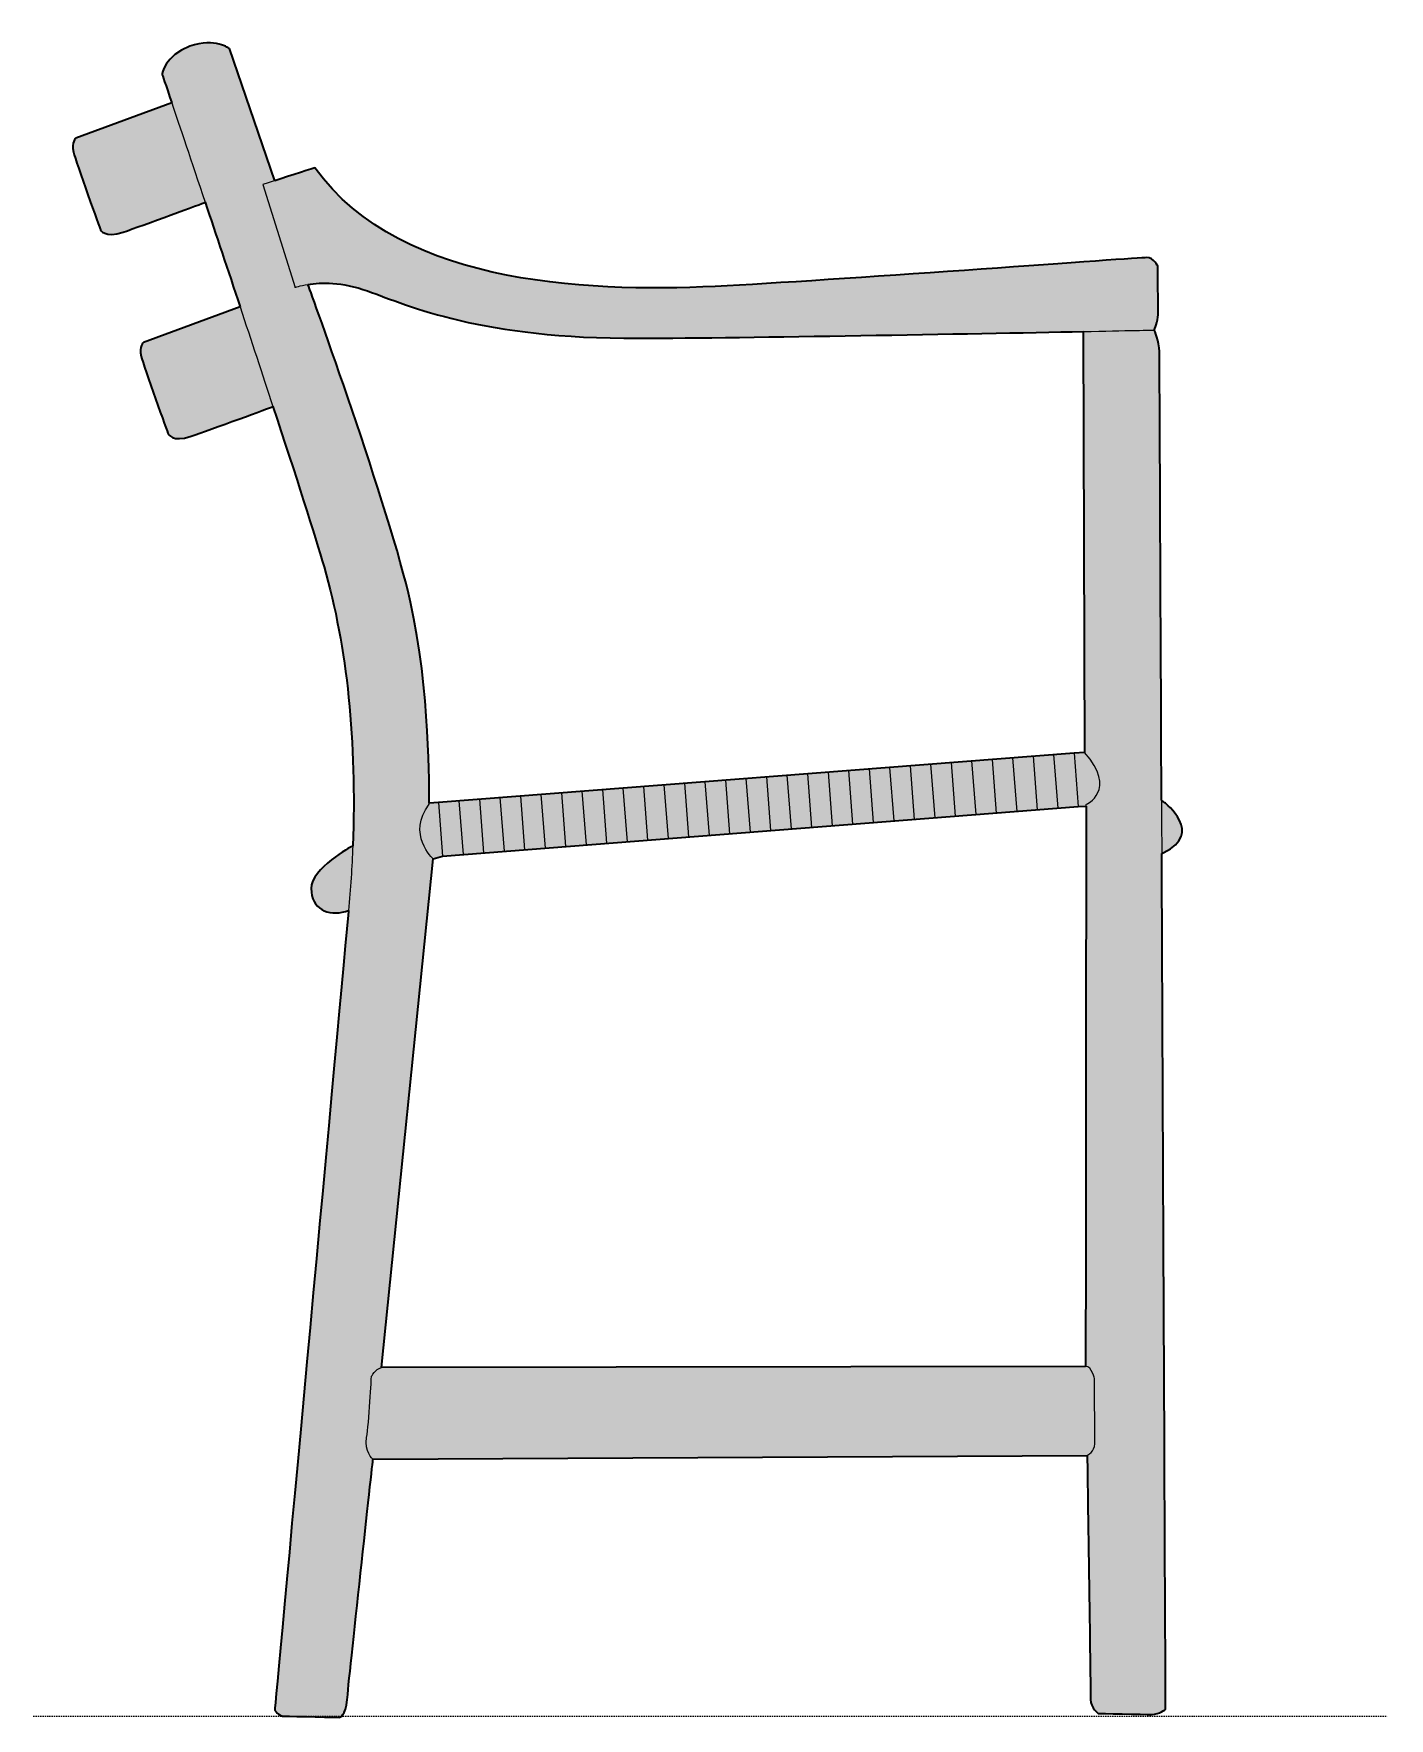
# Model space of a CAD drawing. Header units: millimetres. Extents: x 0 to 1700, y -828 to 794.
# Drawn here: x 1060 to 1700, y -1 to 794 of the extents above; entities that cross this region are included whole.
import ezdxf

# ---------------------------------------------------------------- set-up
doc = ezdxf.new("R2010")
doc.units = ezdxf.units.MM
doc.linetypes.add('Dots', pattern=[1, 0, -1])
doc.layers.add('Blocks', color=7, linetype='Continuous')
doc.layers.add('Blocks$Fill', color=7, linetype='Continuous', true_color=0xffffff)
for name, color, linetype, lineweight, true_color in [('Blocks$Inner', 7, 'Continuous', 25, 0x007f00), ('Blocks$Outline', 7, 'Continuous', 35, 0xff3f3f), ('Groud', 7, 'Dots', 25, 0x243775)]:
    doc.layers.add(name, color=color, linetype=linetype, lineweight=lineweight, true_color=true_color)

# ---------------------------------------------------------------- blocks, each defined once
blk = doc.blocks.new('CH46 SIde')
at = {"layer": 'Blocks$Fill', "extrusion": (0, 0, -1)}
h = blk.add_hatch(color=256, dxfattribs=at)
h.paths.add_polyline_path([(-93.06, -31.32), (-129.04, -406.2), (-129.04, -406.2), (-129.03, -406.23), (-129.01, -406.27), (-128.98, -406.33), (-128.95, -406.4), (-128.91, -406.48), (-128.86, -406.57), (-128.8, -406.67), (-128.73, -406.78), (-128.66, -406.89), (-128.57, -407.02), (-128.47, -407.15), (-128.37, -407.28), (-128.25, -407.42), (-128.13, -407.56), (-128.06, -407.63), (-127.99, -407.7), (-127.92, -407.77), (-127.85, -407.84), (-127.77, -407.91), (-127.69, -407.98), (-127.61, -408.05), (-127.52, -408.12), (-127.44, -408.18), (-127.35, -408.25), (-127.25, -408.32), (-127.16, -408.38), (-127.06, -408.44), (-126.95, -408.5), (-126.85, -408.56), (-126.74, -408.62), (-126.63, -408.68), (-126.51, -408.73), (-126.4, -408.78), (-126.28, -408.83), (-126.15, -408.88), (-126.03, -408.92), (-125.89, -408.97), (-125.76, -409), (-125.63, -409.04), (-125.49, -409.07), (-125.34, -409.1), (-125.2, -409.13), (-125.05, -409.15), (-124.89, -409.17), (-124.74, -409.18), (-124.58, -409.19), (-124.41, -409.2), (-124.25, -409.2), (-98.45, -409.8), (-98.45, -409.8), (-98.45, -409.79), (-98.44, -409.79), (-98.42, -409.79), (-98.4, -409.78), (-98.38, -409.77), (-98.35, -409.77), (-98.32, -409.75), (-98.29, -409.74), (-98.26, -409.73), (-98.22, -409.71), (-98.17, -409.69), (-98.13, -409.67), (-98.08, -409.64), (-98.03, -409.61), (-97.98, -409.58), (-97.92, -409.55), (-97.86, -409.51), (-97.8, -409.47), (-97.74, -409.42), (-97.68, -409.37), (-97.61, -409.32), (-97.54, -409.26), (-97.47, -409.2), (-97.4, -409.13), (-97.33, -409.06), (-97.26, -408.98), (-97.18, -408.9), (-97.11, -408.81), (-97.03, -408.72), (-96.96, -408.63), (-96.88, -408.52), (-96.8, -408.41), (-96.72, -408.3), (-96.65, -408.18), (-96.57, -408.05), (-96.49, -407.92), (-96.41, -407.78), (-96.33, -407.64), (-96.26, -407.48), (-96.18, -407.33), (-96.11, -407.16), (-96.03, -406.99), (-95.96, -406.8), (-95.88, -406.62), (-95.81, -406.42), (-95.74, -406.22), (-95.67, -406), (-95.54, -405.55), (-95.41, -405.07), (-95.29, -404.55), (-95.18, -404), (-95.08, -403.41), (-94.99, -402.78), (-94.92, -402.11), (-94.85, -401.4), (-88.33, -341.79), (-82.26, -288.04), (254.83, -287.44), (254.83, -287.44), (254.83, -287.46), (254.84, -287.52), (254.84, -287.76), (254.85, -288.69), (254.89, -292.22), (255.02, -304.84), (255.43, -343.45), (256.03, -402.6), (256.03, -402.79), (256.04, -402.99), (256.05, -403.18), (256.07, -403.36), (256.09, -403.55), (256.12, -403.73), (256.15, -403.91), (256.19, -404.09), (256.22, -404.26), (256.27, -404.43), (256.31, -404.6), (256.36, -404.77), (256.42, -404.93), (256.47, -405.09), (256.53, -405.25), (256.59, -405.4), (256.66, -405.55), (256.73, -405.7), (256.79, -405.85), (256.87, -405.99), (256.94, -406.13), (257.01, -406.27), (257.09, -406.4), (257.17, -406.53), (257.33, -406.79), (257.5, -407.03), (257.66, -407.26), (257.83, -407.47), (258, -407.68), (258.17, -407.87), (258.33, -408.05), (258.49, -408.22), (258.65, -408.37), (258.8, -408.51), (258.94, -408.64), (259.07, -408.76), (259.19, -408.86), (259.3, -408.95), (259.48, -409.09), (259.59, -409.17), (259.63, -409.2), (259.63, -409.2), (284.82, -409.8), (284.99, -409.79), (285.16, -409.79), (285.32, -409.78), (285.49, -409.77), (285.65, -409.75), (285.82, -409.74), (285.98, -409.72), (286.14, -409.69), (286.46, -409.64), (286.77, -409.57), (287.07, -409.5), (287.37, -409.42), (287.66, -409.33), (287.95, -409.24), (288.22, -409.14), (288.49, -409.04), (288.75, -408.93), (289, -408.82), (289.24, -408.71), (289.47, -408.6), (289.69, -408.48), (289.9, -408.37), (290.28, -408.16), (290.62, -407.95), (290.9, -407.77), (291.12, -407.62), (291.29, -407.5), (291.41, -407.41), (291.42, -407.4), (291.42, -407.39), (291.04, -3.59), (292.02, -3.13), (292.89, -2.71), (293.71, -2.27), (294.1, -2.05), (294.47, -1.83), (294.84, -1.61), (295.19, -1.39), (295.53, -1.16), (295.85, -0.93), (296.17, -0.7), (296.47, -0.48), (296.76, -0.24), (297.03, -0.01), (297.3, 0.22), (297.56, 0.46), (297.8, 0.69), (298.03, 0.93), (298.25, 1.17), (298.46, 1.41), (298.66, 1.65), (298.85, 1.89), (299.03, 2.13), (299.2, 2.37), (299.36, 2.61), (299.51, 2.85), (299.65, 3.1), (299.78, 3.34), (299.9, 3.58), (300.01, 3.83), (300.12, 4.07), (300.21, 4.32), (300.3, 4.56), (300.37, 4.81), (300.44, 5.06), (300.5, 5.3), (300.55, 5.55), (300.6, 5.79), (300.63, 6.04), (300.66, 6.28), (300.69, 6.53), (300.7, 6.77), (300.71, 7.01), (300.71, 7.26), (300.7, 7.5), (300.69, 7.74), (300.67, 7.98), (300.64, 8.22), (300.61, 8.46), (300.57, 8.7), (300.53, 8.94), (300.48, 9.18), (300.43, 9.42), (300.37, 9.65), (300.3, 9.89), (300.23, 10.12), (300.16, 10.35), (300.08, 10.58), (300, 10.81), (299.91, 11.04), (299.72, 11.49), (299.52, 11.94), (299.3, 12.38), (299.07, 12.81), (298.83, 13.24), (298.58, 13.65), (298.31, 14.06), (298.05, 14.46), (297.77, 14.85), (297.49, 15.23), (297.21, 15.6), (296.92, 15.96), (296.35, 16.65), (295.78, 17.29), (295.23, 17.87), (294.7, 18.4), (294.21, 18.87), (293.77, 19.28), (293.38, 19.62), (292.82, 20.1), (292.67, 20.22), (292.63, 20.25), (292.62, 20.26), (292.62, 20.26), (292.62, 20.26), (291.02, 21.5), (290.82, 233.19), (290.81, 233.64), (290.79, 234.09), (290.76, 234.55), (290.72, 235.01), (290.66, 235.46), (290.6, 235.91), (290.53, 236.36), (290.45, 236.81), (290.26, 237.68), (290.06, 238.52), (289.85, 239.33), (289.62, 240.09), (289.4, 240.79), (289.18, 241.43), (288.8, 242.47), (288.52, 243.15), (288.42, 243.39), (288.5, 243.57), (288.7, 244.09), (288.99, 244.87), (289.32, 245.86), (289.49, 246.41), (289.65, 246.99), (289.8, 247.59), (289.94, 248.2), (290, 248.5), (290.05, 248.81), (290.1, 249.11), (290.14, 249.41), (290.18, 249.71), (290.2, 250.01), (290.21, 250.3), (290.22, 250.44), (290.22, 250.58), (290.22, 263.11), (290.22, 273.38), (290.22, 273.38), (290.2, 273.43), (290.14, 273.56), (290.03, 273.77), (289.88, 274.03), (289.79, 274.19), (289.69, 274.35), (289.58, 274.53), (289.46, 274.71), (289.33, 274.89), (289.19, 275.09), (289.03, 275.28), (288.87, 275.48), (288.7, 275.67), (288.51, 275.87), (288.42, 275.97), (288.32, 276.06), (288.22, 276.16), (288.11, 276.25), (288, 276.34), (287.89, 276.43), (287.78, 276.52), (287.67, 276.6), (287.55, 276.69), (287.43, 276.77), (287.31, 276.84), (287.18, 276.92), (287.06, 276.99), (286.92, 277.06), (286.79, 277.13), (286.66, 277.19), (286.52, 277.25), (286.38, 277.3), (286.23, 277.35), (286.09, 277.4), (285.94, 277.44), (285.79, 277.47), (285.71, 277.49), (285.63, 277.5), (285.55, 277.52), (285.47, 277.53), (285.4, 277.54), (285.32, 277.55), (285.23, 277.56), (285.15, 277.56), (285.07, 277.57), (284.99, 277.57), (284.9, 277.58), (284.82, 277.58), (284.71, 277.57), (282.66, 277.47), (75.37, 264.49), (63.16, 264.18), (50.4, 264.13), (37.21, 264.43), (23.72, 265.13), (16.9, 265.66), (10.06, 266.32), (3.2, 267.12), (-3.64, 268.07), (-10.47, 269.18), (-17.25, 270.45), (-23.99, 271.91), (-30.65, 273.55), (-37.22, 275.38), (-43.69, 277.43), (-46.89, 278.53), (-50.05, 279.68), (-53.17, 280.9), (-56.26, 282.17), (-59.32, 283.49), (-62.33, 284.88), (-65.3, 286.33), (-68.23, 287.84), (-71.11, 289.41), (-73.94, 291.05), (-76.73, 292.75), (-79.46, 294.52), (-82.14, 296.36), (-84.76, 298.26), (-87.32, 300.24), (-89.82, 302.28), (-92.27, 304.4), (-94.64, 306.6), (-96.96, 308.86), (-99.2, 311.21), (-101.37, 313.63), (-103.47, 316.13), (-105.5, 318.7), (-107.45, 321.36), (-107.45, 321.36), (-126.43, 315.34), (-147.64, 377.74), (-147.64, 377.75), (-147.64, 377.75), (-147.64, 377.75), (-147.66, 377.76), (-147.72, 377.8), (-147.81, 377.87), (-147.95, 377.97), (-148.12, 378.08), (-148.33, 378.22), (-148.57, 378.36), (-148.86, 378.52), (-149.18, 378.69), (-149.53, 378.87), (-149.93, 379.05), (-150.36, 379.23), (-150.82, 379.41), (-151.33, 379.59), (-151.86, 379.76), (-152.44, 379.92), (-153.04, 380.07), (-153.36, 380.13), (-153.69, 380.2), (-154.02, 380.26), (-154.36, 380.31), (-154.71, 380.36), (-155.08, 380.41), (-155.44, 380.45), (-155.82, 380.48), (-156.21, 380.51), (-156.6, 380.52), (-157, 380.54), (-157.42, 380.54), (-157.84, 380.54), (-158.26, 380.53), (-158.7, 380.51), (-159.14, 380.48), (-159.6, 380.44), (-160.06, 380.39), (-160.53, 380.33), (-161.01, 380.27), (-161.49, 380.19), (-161.99, 380.1), (-162.49, 380), (-163, 379.88), (-163.52, 379.76), (-164.04, 379.62), (-164.58, 379.47), (-165.12, 379.31), (-165.67, 379.13), (-166.23, 378.94), (-166.78, 378.74), (-167.32, 378.54), (-167.85, 378.32), (-168.36, 378.1), (-168.85, 377.88), (-169.33, 377.65), (-169.79, 377.41), (-170.24, 377.17), (-170.68, 376.93), (-171.1, 376.68), (-171.51, 376.42), (-171.9, 376.17), (-172.28, 375.91), (-172.65, 375.64), (-173.01, 375.38), (-173.35, 375.11), (-173.68, 374.84), (-174, 374.57), (-174.31, 374.3), (-174.61, 374.02), (-174.89, 373.75), (-175.16, 373.47), (-175.43, 373.2), (-175.68, 372.92), (-175.92, 372.65), (-176.15, 372.37), (-176.37, 372.1), (-176.58, 371.83), (-176.78, 371.56), (-176.97, 371.3), (-177.15, 371.03), (-177.33, 370.77), (-177.49, 370.51), (-177.65, 370.26), (-177.8, 370.01), (-177.93, 369.76), (-178.19, 369.28), (-178.42, 368.82), (-178.61, 368.38), (-178.78, 367.96), (-178.93, 367.58), (-179.05, 367.22), (-179.16, 366.89), (-179.24, 366.6), (-179.3, 366.35), (-179.35, 366.14), (-179.39, 365.97), (-179.41, 365.85), (-179.43, 365.75), (-179.43, 365.75), (-179.43, 365.75), (-174.93, 352.28), (-220.21, 335.76), (-220.21, 335.76), (-220.21, 335.76), (-220.21, 335.76), (-220.22, 335.75), (-220.24, 335.74), (-220.27, 335.71), (-220.31, 335.67), (-220.37, 335.62), (-220.43, 335.56), (-220.49, 335.49), (-220.57, 335.4), (-220.65, 335.3), (-220.73, 335.19), (-220.78, 335.13), (-220.82, 335.07), (-220.86, 335), (-220.91, 334.93), (-220.95, 334.86), (-221, 334.79), (-221.04, 334.71), (-221.09, 334.62), (-221.13, 334.54), (-221.18, 334.45), (-221.22, 334.35), (-221.26, 334.26), (-221.31, 334.16), (-221.35, 334.05), (-221.39, 333.95), (-221.42, 333.84), (-221.46, 333.72), (-221.5, 333.6), (-221.53, 333.48), (-221.56, 333.36), (-221.59, 333.23), (-221.62, 333.09), (-221.65, 332.96), (-221.67, 332.82), (-221.69, 332.67), (-221.71, 332.52), (-221.72, 332.37), (-221.73, 332.22), (-221.74, 332.05), (-221.75, 331.89), (-221.75, 331.72), (-221.75, 331.55), (-221.75, 331.37), (-221.74, 331.19), (-221.72, 331.01), (-221.71, 330.82), (-221.69, 330.63), (-221.66, 330.43), (-221.63, 330.23), (-221.6, 330.02), (-221.56, 329.81), (-221.52, 329.6), (-221.47, 329.38), (-221.42, 329.16), (-221.27, 328.63), (-221.08, 327.96), (-220.53, 326.21), (-218.94, 321.42), (-214.67, 309.07), (-210.62, 297.61), (-209.31, 293.95), (-208.95, 292.93), (-208.85, 292.66), (-208.83, 292.59), (-208.82, 292.58), (-208.82, 292.57), (-208.82, 292.57), (-208.82, 292.57), (-208.82, 292.57), (-208.82, 292.57), (-208.81, 292.56), (-208.81, 292.54), (-208.8, 292.52), (-208.78, 292.5), (-208.77, 292.47), (-208.75, 292.44), (-208.72, 292.4), (-208.7, 292.35), (-208.67, 292.31), (-208.63, 292.26), (-208.59, 292.2), (-208.55, 292.15), (-208.5, 292.09), (-208.45, 292.03), (-208.4, 291.96), (-208.34, 291.9), (-208.27, 291.83), (-208.2, 291.76), (-208.13, 291.69), (-208.05, 291.62), (-207.96, 291.55), (-207.87, 291.47), (-207.77, 291.4), (-207.67, 291.33), (-207.57, 291.26), (-207.45, 291.19), (-207.33, 291.11), (-207.21, 291.05), (-207.08, 290.98), (-206.94, 290.91), (-206.79, 290.85), (-206.64, 290.79), (-206.49, 290.73), (-206.32, 290.67), (-206.15, 290.61), (-205.97, 290.56), (-205.78, 290.52), (-205.59, 290.47), (-205.39, 290.43), (-205.18, 290.4), (-204.97, 290.37), (-204.74, 290.34), (-204.51, 290.32), (-204.27, 290.31), (-204.02, 290.3), (-203.77, 290.29), (-203.5, 290.29), (-203.23, 290.3), (-202.95, 290.32), (-202.66, 290.34), (-202.36, 290.37), (-202.05, 290.41), (-201.73, 290.45), (-201.4, 290.5), (-201.07, 290.56), (-200.72, 290.63), (-200.37, 290.71), (-199.63, 290.89), (-198.84, 291.11), (-198.02, 291.37), (-175.45, 299.39), (-164.37, 303.43), (-160.91, 304.7), (-159.97, 305.05), (-159.72, 305.14), (-159.66, 305.16), (-159.64, 305.17), (-159.64, 305.17), (-159.63, 305.17), (-159.32, 305.28), (-143.04, 255.9), (-188.6, 239.28), (-188.6, 239.28), (-188.6, 239.28), (-188.6, 239.28), (-188.61, 239.27), (-188.63, 239.26), (-188.66, 239.23), (-188.7, 239.19), (-188.76, 239.14), (-188.82, 239.08), (-188.88, 239.01), (-188.96, 238.92), (-189.04, 238.83), (-189.12, 238.72), (-189.17, 238.66), (-189.21, 238.59), (-189.25, 238.53), (-189.3, 238.46), (-189.34, 238.38), (-189.39, 238.31), (-189.43, 238.23), (-189.48, 238.15), (-189.52, 238.06), (-189.57, 237.97), (-189.61, 237.88), (-189.65, 237.78), (-189.7, 237.68), (-189.74, 237.58), (-189.78, 237.47), (-189.81, 237.36), (-189.85, 237.24), (-189.89, 237.13), (-189.92, 237), (-189.95, 236.88), (-189.98, 236.75), (-190.01, 236.62), (-190.04, 236.48), (-190.06, 236.34), (-190.08, 236.19), (-190.1, 236.05), (-190.11, 235.89), (-190.12, 235.74), (-190.13, 235.58), (-190.14, 235.41), (-190.14, 235.25), (-190.14, 235.07), (-190.14, 234.9), (-190.13, 234.72), (-190.11, 234.53), (-190.1, 234.34), (-190.08, 234.15), (-190.05, 233.95), (-190.02, 233.75), (-189.99, 233.55), (-189.95, 233.34), (-189.91, 233.12), (-189.86, 232.91), (-189.81, 232.68), (-189.66, 232.16), (-189.47, 231.48), (-187.33, 224.94), (-177.21, 196.09), (-177.21, 196.09), (-177.2, 196.08), (-177.2, 196.07), (-177.19, 196.05), (-177.17, 196.02), (-177.16, 195.99), (-177.14, 195.96), (-177.11, 195.92), (-177.09, 195.88), (-177.06, 195.83), (-177.02, 195.78), (-176.98, 195.73), (-176.94, 195.67), (-176.89, 195.61), (-176.84, 195.55), (-176.79, 195.48), (-176.73, 195.42), (-176.66, 195.35), (-176.59, 195.28), (-176.52, 195.21), (-176.44, 195.14), (-176.35, 195.07), (-176.26, 195), (-176.17, 194.92), (-176.06, 194.85), (-175.96, 194.78), (-175.84, 194.71), (-175.72, 194.64), (-175.6, 194.57), (-175.47, 194.5), (-175.33, 194.43), (-175.19, 194.37), (-175.03, 194.31), (-174.88, 194.25), (-174.71, 194.19), (-174.54, 194.14), (-174.36, 194.09), (-174.18, 194.04), (-173.98, 194), (-173.78, 193.96), (-173.57, 193.92), (-173.36, 193.89), (-173.14, 193.86), (-172.9, 193.84), (-172.66, 193.83), (-172.42, 193.82), (-172.16, 193.82), (-171.9, 193.82), (-171.62, 193.83), (-171.34, 193.84), (-171.05, 193.86), (-170.75, 193.89), (-170.44, 193.93), (-170.12, 193.97), (-169.8, 194.03), (-169.46, 194.09), (-169.11, 194.15), (-168.76, 194.23), (-168.02, 194.41), (-167.23, 194.63), (-166.41, 194.9), (-143.84, 202.92), (-132.76, 206.96), (-129.3, 208.22), (-128.36, 208.57), (-128.11, 208.66), (-128.05, 208.68), (-128.03, 208.69), (-128.03, 208.69), (-128.02, 208.69), (-127.67, 208.82), (-113.38, 164.25), (-103.85, 133.02), (-101.89, 125.84), (-100.09, 118.49), (-98.44, 110.99), (-96.94, 103.34), (-95.59, 95.55), (-94.39, 87.62), (-93.35, 79.54), (-92.45, 71.34), (-91.71, 63), (-91.12, 54.54), (-90.68, 45.95), (-90.39, 37.25), (-90.27, 19.5), (-90.75, 1.33), (-91.26, 1.07), (-91.26, 1.06), (-91.26, 1.06), (-91.27, 1.06), (-91.31, 1.04), (-91.47, 0.95), (-92.08, 0.61), (-93.03, 0.06), (-94.26, -0.68), (-95.71, -1.59), (-97.33, -2.67), (-99.06, -3.89), (-99.95, -4.54), (-100.85, -5.23), (-101.75, -5.95), (-102.64, -6.69), (-103.52, -7.46), (-104.38, -8.25), (-105.2, -9.06), (-106, -9.88), (-106.38, -10.3), (-106.75, -10.73), (-107.11, -11.16), (-107.45, -11.59), (-107.78, -12.02), (-108.1, -12.46), (-108.39, -12.9), (-108.68, -13.34), (-108.94, -13.78), (-109.19, -14.23), (-109.31, -14.45), (-109.42, -14.67), (-109.52, -14.9), (-109.62, -15.12), (-109.72, -15.35), (-109.81, -15.57), (-109.9, -15.8), (-109.97, -16.02), (-110.05, -16.25), (-110.12, -16.47), (-110.18, -16.7), (-110.23, -16.92), (-110.28, -17.15), (-110.33, -17.38), (-110.36, -17.6), (-110.39, -17.83), (-110.42, -18.05), (-110.43, -18.28), (-110.45, -18.5), (-110.45, -18.73), (-110.44, -19.17), (-110.43, -19.61), (-110.4, -20.04), (-110.36, -20.46), (-110.31, -20.87), (-110.25, -21.27), (-110.18, -21.66), (-110.1, -22.05), (-110.01, -22.42), (-109.91, -22.79), (-109.79, -23.14), (-109.67, -23.49), (-109.54, -23.83), (-109.4, -24.16), (-109.26, -24.49), (-109.1, -24.8), (-108.93, -25.11), (-108.76, -25.4), (-108.58, -25.69), (-108.38, -25.97), (-108.18, -26.24), (-107.98, -26.5), (-107.76, -26.75), (-107.54, -26.99), (-107.31, -27.23), (-107.07, -27.45), (-106.83, -27.67), (-106.57, -27.88), (-106.31, -28.08), (-106.05, -28.27), (-105.78, -28.45), (-105.5, -28.62), (-105.22, -28.79), (-104.93, -28.94), (-104.63, -29.09), (-104.33, -29.23), (-104.02, -29.36), (-103.71, -29.48), (-103.39, -29.59), (-103.07, -29.69), (-102.74, -29.79), (-102.41, -29.87), (-102.07, -29.95), (-101.73, -30.02), (-101.38, -30.08), (-101.04, -30.13), (-100.68, -30.17), (-100.33, -30.2), (-99.97, -30.22), (-99.6, -30.24), (-99.23, -30.24), (-98.87, -30.24), (-98.49, -30.23), (-98.12, -30.21), (-97.74, -30.18), (-97.36, -30.14), (-96.98, -30.1), (-96.59, -30.04), (-96.21, -29.98), (-95.82, -29.9), (-95.43, -29.82), (-95.04, -29.73), (-94.65, -29.63), (-94.25, -29.52), (-92.85, -29.12)], flags=0)
h.paths.add_polyline_path([(254.23, -245.45), (-78.06, -244.85), (-78.06, -244.84), (-78.05, -244.81), (-78.04, -244.68), (-77.99, -244.16), (-77.78, -242.16), (-76.98, -234.54), (-74.12, -207.36), (-65.46, -124.89), (-56.8, -42.42), (-53.95, -15.24), (-53.15, -7.63), (-52.94, -5.62), (-52.88, -5.11), (-52.87, -4.98), (-52.87, -4.94), (-52.87, -4.93), (-48.4, -3.58), (251.71, 18.64), (255.43, 18.91), (254.8, -119.05), (254.41, -206.31), (254.28, -234.73), (254.25, -242.65), (254.24, -244.74), (254.23, -245.27), (254.23, -245.41), (254.23, -245.44)], flags=0)
h.paths.add_polyline_path([(-110.95, 266.38), (-109.78, 266.54), (-108.51, 266.68), (-107.16, 266.79), (-105.72, 266.88), (-104.19, 266.92), (-102.59, 266.92), (-100.91, 266.87), (-99.16, 266.76), (-97.34, 266.59), (-95.45, 266.35), (-93.49, 266.04), (-91.48, 265.65), (-89.4, 265.18), (-88.34, 264.91), (-87.27, 264.61), (-86.19, 264.29), (-85.09, 263.95), (-83.98, 263.58), (-64.92, 256.58), (-59.31, 254.71), (-53.19, 252.81), (-46.5, 250.92), (-39.22, 249.09), (-31.31, 247.33), (-22.72, 245.7), (-13.43, 244.23), (-3.4, 242.94), (7.41, 241.88), (19.04, 241.07), (31.53, 240.57), (44.9, 240.39), (254.83, 242.82), (254.83, 44.25), (249.84, 43.88), (-54.65, 21.42), (-54.66, 32.85), (-54.9, 43.08), (-55.45, 55.54), (-56.42, 69.66), (-57.94, 84.87), (-58.94, 92.7), (-60.11, 100.58), (-61.49, 108.45), (-63.07, 116.23), (-65.18, 125.12), (-67.86, 135.19), (-74.52, 157.94), (-90.36, 207.02), (-104.39, 247.89), (-108.81, 260.38), (-110.02, 263.79), (-110.34, 264.68), (-110.42, 264.9), (-110.44, 264.96), (-110.45, 264.97), (-110.45, 264.98)], flags=0)
at = {"layer": 'Blocks$Inner'}
for points in [[(-249.83, 43.96), (-251.71, 18.64)], [(-240.15, 43.25), (-242.02, 17.92)], [(-230.47, 42.53), (-232.35, 17.2)], [(-220.79, 41.81), (-222.66, 16.49)], [(-211.11, 41.1), (-212.99, 15.77)], [(-201.43, 40.38), (-203.3, 15.05)], [(-191.74, 39.66), (-193.62, 14.34)], [(-182.07, 38.95), (-183.94, 13.62)], [(-172.38, 38.23), (-174.26, 12.9)], [(-162.7, 37.51), (-164.58, 12.19)], [(-153.02, 36.8), (-154.9, 11.47)], [(-143.34, 36.08), (-145.21, 10.75)], [(-133.66, 35.36), (-135.53, 10.04)], [(-123.98, 34.65), (-125.85, 9.32)], [(-114.3, 33.93), (-116.17, 8.6)], [(-104.62, 33.21), (-106.49, 7.88)], [(-94.94, 32.5), (-96.81, 7.17)], [(-85.26, 31.78), (-87.13, 6.45)], [(-75.58, 31.06), (-77.45, 5.73)], [(-65.89, 30.34), (-67.78, 5.02)], [(-56.21, 29.63), (-58.09, 4.3)], [(-46.53, 28.91), (-48.4, 3.58)], [(-36.85, 28.19), (-38.73, 2.87)], [(-27.17, 27.48), (-29.05, 2.15)], [(-17.48, 26.76), (-19.36, 1.43)], [(-7.81, 26.04), (-9.68, 0.72)], [(1.88, 25.33), (0, 0)], [(11.55, 24.61), (9.68, -0.72)], [(21.23, 23.89), (19.36, -1.43)], [(30.92, 23.18), (29.04, -2.15)], [(40.6, 22.46), (38.72, -2.87)], [(50.28, 21.74), (48.4, -3.58)]]:
    blk.add_lwpolyline(points, dxfattribs=at)
for points in [[(174.93, 352.28), (171.31, 341.41), (165.77, 324.76), (159.32, 305.28)], [(143.04, 255.9), (137.85, 240.11), (132.61, 224.06), (127.67, 208.82)], [(-254.83, 242.82), (-275.33, 243.16), (-288.42, 243.39), (-288.42, 243.39)], [(-291.02, 21.5), (-291.03, 13.24), (-291.03, 4.87), (-291.04, -3.59)], [(52.87, -4.93), (52.87, -4.93), (65.46, 7.06), (54.66, 20.86)], [(54.66, 20.86), (54.66, 20.86), (54.66, 21.05), (54.65, 21.42)], [(90.75, 1.33), (91.18, -8.65), (91.88, -18.81), (92.85, -29.12)], [(82.26, -288.04), (82.26, -288.04), (86.46, -284.44), (85.26, -277.84)]]:
    blk.add_open_spline(points, degree=3, dxfattribs=at)
for points, knots in [([(126.43, 315.34), (129.69, 314.31), (132.04, 313.56), (132.04, 313.56), (132.04, 313.56), (117.04, 264.98), (117.04, 264.98), (117.04, 264.98), (114.83, 265.81), (110.95, 266.38)], [5.690469, 5.690469, 5.690469, 5.690469, 6, 6, 6, 7, 7, 7, 7.391865, 7.391865, 7.391865, 7.391865]), ([(-255.43, 18.91), (-255.43, 19.41), (-255.43, 19.66), (-255.43, 19.66), (-255.43, 19.66), (-270.43, 26.26), (-254.83, 44.25)], [9.969016, 9.969016, 9.969016, 9.969016, 10, 10, 10, 11, 11, 11, 11]), ([(-254.83, -287.44), (-254.83, -287.44), (-258.43, -285.64), (-258.43, -282.04), (-258.43, -278.44), (-258.43, -251.45), (-258.43, -251.45), (-258.43, -251.45), (-257.23, -245.45), (-254.23, -245.45)], [6, 6, 6, 6, 7, 7, 7, 8, 8, 8, 9, 9, 9, 9]), ([(85.26, -277.84), (84.06, -271.24), (82.86, -249.05), (82.86, -249.05), (82.86, -249.05), (81.06, -245.45), (78.06, -244.85)], [11, 11, 11, 11, 12, 12, 12, 13, 13, 13, 13])]:
    blk.add_open_spline(points, degree=3, knots=knots, dxfattribs=at)
at = {"layer": 'Blocks$Outline'}
for p, q in [((126.43, 315.34), (147.64, 377.74)), ((174.93, 352.28), (220.21, 335.76)), ((159.63, 305.17), (159.32, 305.28)), ((143.04, 255.9), (188.6, 239.28)), ((128.02, 208.69), (127.67, 208.82)), ((-292.62, 20.26), (-291.02, 21.5)), ((90.75, 1.33), (91.26, 1.07)), ((-291.04, -3.59), (-292.02, -3.13)), ((94.25, -29.52), (92.85, -29.12))]:
    blk.add_line(p, q, dxfattribs=at)
for points in [[(110.45, 264.98), (110.95, 266.38)], [(-254.83, 242.82), (-254.83, 44.25), (-249.84, 43.88), (50.28, 21.74), (54.65, 21.42)], [(52.87, -4.93), (48.4, -3.58), (-251.71, 18.64), (-255.43, 18.91)], [(-254.23, -245.45), (78.06, -244.85)], [(82.26, -288.04), (-254.83, -287.44)]]:
    blk.add_lwpolyline(points, dxfattribs=at)
for points in [[(147.64, 377.74), (147.64, 377.74), (154.23, 383.14), (166.23, 378.94)], [(220.21, 335.76), (220.21, 335.76), (222.62, 333.96), (221.42, 329.16)], [(221.42, 329.16), (220.21, 324.36), (208.82, 292.57), (208.82, 292.57)], [(159.32, 305.28), (154.29, 290.08), (148.7, 273.15), (143.04, 255.9)], [(198.02, 291.37), (189.03, 294.37), (159.63, 305.17), (159.63, 305.17)], [(208.82, 292.57), (208.82, 292.57), (207.02, 288.37), (198.02, 291.37)], [(63.07, 116.23), (72.66, 160.02), (110.45, 264.98), (110.45, 264.98)], [(188.6, 239.28), (188.6, 239.28), (191.01, 237.48), (189.81, 232.68)], [(127.67, 208.82), (117.16, 176.4), (108.03, 147.66), (103.85, 133.02)], [(166.41, 194.9), (157.42, 197.89), (128.02, 208.69), (128.02, 208.69)], [(103.85, 133.02), (93.02, 95.11), (88.65, 50.33), (90.75, 1.33)], [(54.65, 21.42), (54.56, 27.12), (54.06, 75.11), (63.07, 116.23)], [(-292.02, -3.13), (-311.21, 5.87), (-292.62, 20.26), (-292.62, 20.26)], [(-255.43, 18.91), (-255.36, 3.49), (-254.23, -245.45), (-254.23, -245.45)], [(91.26, 1.07), (91.26, 1.07), (110.45, -9.13), (110.45, -18.73)], [(78.06, -244.85), (78.06, -244.85), (52.87, -4.93), (52.87, -4.93)], [(110.45, -18.73), (110.45, -28.32), (102.65, -31.92), (94.25, -29.52)], [(92.85, -29.12), (92.91, -29.85), (92.98, -30.59), (93.06, -31.32)], [(-254.83, -287.44), (-254.83, -287.44), (-256.03, -398.4), (-256.03, -402.6)]]:
    blk.add_open_spline(points, degree=3, dxfattribs=at)
for points, knots in [([(166.23, 378.94), (178.23, 374.74), (179.43, 365.75), (179.43, 365.75), (179.43, 365.75), (177.77, 360.78), (174.93, 352.28)], [28.360149, 28.360149, 28.360149, 28.360149, 29.360149, 29.360149, 29.360149, 29.523251, 29.523251, 29.523251, 29.523251]), ([(-288.42, 243.39), (-288.42, 243.39), (-290.22, 247.59), (-290.22, 250.58), (-290.22, 253.59), (-290.22, 273.38), (-290.22, 273.38), (-290.22, 273.38), (-288.42, 277.58), (-284.82, 277.58), (-281.22, 277.58), (-146.27, 267.98), (-86.89, 264.98), (-27.51, 261.98), (66.66, 263.78), (107.45, 321.36), (107.45, 321.36), (119.17, 317.64), (126.43, 315.34)], [20.015045, 20.015045, 20.015045, 20.015045, 21.015045, 21.015045, 21.015045, 22.015045, 22.015045, 22.015045, 23.015045, 23.015045, 23.015045, 24.015045, 24.015045, 24.015045, 25.015045, 25.015045, 25.015045, 25.705514, 25.705514, 25.705514, 25.705514]), ([(110.95, 266.38), (104.93, 267.28), (94.89, 267.56), (82.86, 263.18), (63.06, 255.98), (28.87, 240.39), (-44.9, 240.39), (-98.19, 240.39), (-201.54, 241.95), (-254.83, 242.82)], [18.492537, 18.492537, 18.492537, 18.492537, 19.100672, 19.100672, 19.100672, 20.100672, 20.100672, 20.100672, 20.822941, 20.822941, 20.822941, 20.822941]), ([(-291.02, 21.5), (-290.91, 137.14), (-290.82, 231.35), (-290.82, 233.19), (-290.82, 237.99), (-288.42, 243.39), (-288.42, 243.39)], [18.632412, 18.632412, 18.632412, 18.632412, 19.015045, 19.015045, 19.015045, 20.015045, 20.015045, 20.015045, 20.015045]), ([(189.81, 232.68), (188.6, 227.88), (177.21, 196.09), (177.21, 196.09), (177.21, 196.09), (175.41, 191.9), (166.41, 194.9)], [39.225029, 39.225029, 39.225029, 39.225029, 40.225029, 40.225029, 40.225029, 41.225029, 41.225029, 41.225029, 41.225029]), ([(-284.82, -409.8), (-288.42, -409.8), (-291.42, -407.4), (-291.42, -407.4), (-291.42, -407.4), (-291.21, -186.06), (-291.04, -3.59)], [14, 14, 14, 14, 15, 15, 15, 15.590026, 15.590026, 15.590026, 15.590026]), ([(93.06, -31.32), (99.05, -93.1), (129.04, -406.2), (129.04, -406.2), (129.04, -406.2), (127.85, -409.2), (124.25, -409.2)], [5, 5, 5, 5, 6, 6, 6, 7, 7, 7, 7]), ([(124.25, -409.2), (120.65, -409.2), (98.45, -409.8), (98.45, -409.8), (98.45, -409.8), (95.46, -409.2), (94.85, -401.4), (94.25, -393.6), (82.26, -288.04), (82.26, -288.04)], [7, 7, 7, 7, 8, 8, 8, 9, 9, 9, 10, 10, 10, 10]), ([(-256.03, -402.6), (-256.03, -406.8), (-259.63, -409.2), (-259.63, -409.2), (-259.63, -409.2), (-281.22, -409.8), (-284.82, -409.8)], [12, 12, 12, 12, 13, 13, 13, 14, 14, 14, 14])]:
    blk.add_open_spline(points, degree=3, knots=knots, dxfattribs=at)

msp = doc.modelspace()

# ---------------------------------------------------------------- linework, layer by layer
at = {"layer": 'Groud'}
msp.add_lwpolyline([(1059.73, 0), (1699.56, 0)], dxfattribs=at)

# ---------------------------------------------------------------- block references
at = {"layer": 'Blocks', "xscale": -1, "rotation": 0.206937400068358}
msp.add_blockref('CH46 SIde', (1301.1, 409.55), dxfattribs=at)

doc.saveas('drawing.dxf')
